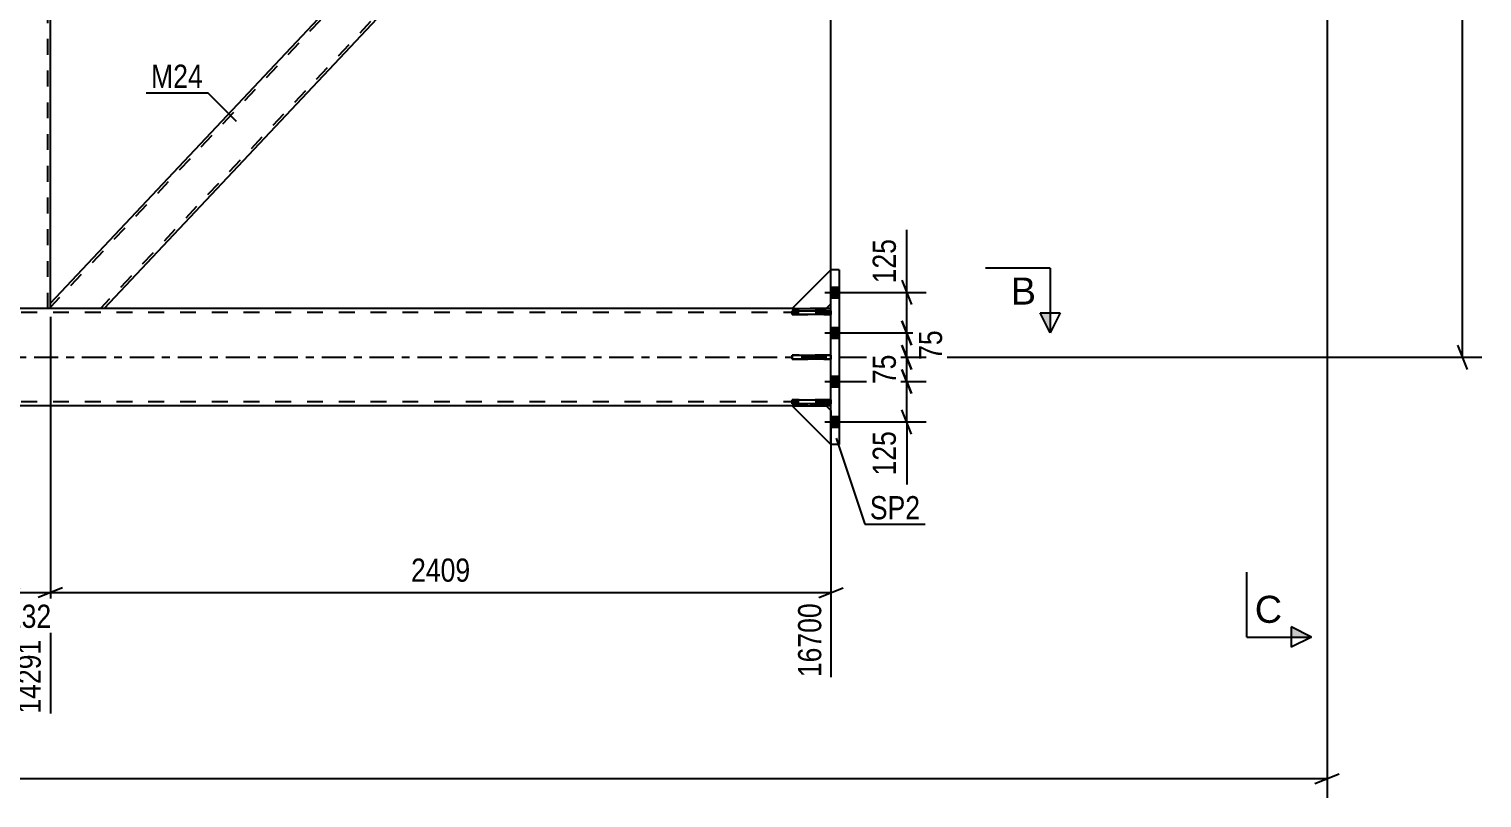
# Model space of a CAD drawing. Header units: millimetres. Extents: x -107 to 1082, y -577 to 264.
# Drawn here: x 503.2 to 682.6, y -182 to -87.1 of the extents above; entities that cross this region are included whole.
import ezdxf

# ---------------------------------------------------------------- set-up
doc = ezdxf.new("R2010")
doc.units = ezdxf.units.MM
doc.linetypes.add('DXK_LINE_DOT2', pattern=[3.9198, 1.9599, -1.9599])
doc.linetypes.add('DXK_LINE_DOT3', pattern=[5.9187, 2.979, -0.9799, 0.9799, -0.9799])
doc.styles.add('Arial', font='ARIAL.TTF', dxfattribs={"height": 0.2})
doc.styles.add('Arial Narrow', font='ARIALN.TTF', dxfattribs={"height": 0.2})

# ---------------------------------------------------------------- blocks, each defined once
blk = doc.blocks.new('Part-389677451-2649 - 2462')
at = {"color": 7, "linetype": 'DXK_LINE_DOT2'}
for p, q in [((505.84, -6), (500.56, -6)), ((500.56, -6.66), (500.56, -6)), ((500.88, -121.6), (500.88, -6)), ((505.52, -121.6), (505.52, -6)), ((505.84, -6.66), (505.84, -6)), ((500.56, -121.6), (500.56, -120.94)), ((505.84, -121.6), (500.56, -121.6)), ((505.84, -121.6), (505.84, -120.94))]:
    blk.add_line(p, q, dxfattribs=at)
at = {"color": 2, "linetype": 'Continuous'}
for p, q in [((500.56, -120.94), (500.56, -6.66)), ((505.84, -120.94), (505.84, -6.66))]:
    blk.add_line(p, q, dxfattribs=at)
blk = doc.blocks.new('Part-389677451-2573 - 2462')
at = {"color": 7, "linetype": 'DXK_LINE_DOT2'}
for p, q in [((614.37, -6), (505.84, -121.41)), ((620.56, -6.19), (512.03, -121.6)), ((620.56, -6), (613.93, -6)), ((563.2, -59.95), (559.58, -63.8)), ((512.47, -121.6), (505.84, -121.6))]:
    blk.add_line(p, q, dxfattribs=at)
at = {"color": 2, "linetype": 'Continuous'}
for p, q in [((620.56, -6.66), (512.47, -121.6)), ((613.93, -6), (563.2, -59.95)), ((620.56, -6.66), (620.56, -6)), ((505.84, -120.94), (559.58, -63.8)), ((505.84, -121.52), (505.84, -120.94)), ((505.84, -121.6), (505.84, -121.52))]:
    blk.add_line(p, q, dxfattribs=at)
blk = doc.blocks.new('Part-389677451-2654 - 2462')
at = {"color": 2, "linetype": 'Continuous'}
for p, q in [((602.2, -138.4), (602.2, -116.8)), ((603.2, -116.8), (602.2, -116.8)), ((603.2, -116.8), (603.2, -138.4)), ((603.2, -138.4), (602.2, -138.4))]:
    blk.add_line(p, q, dxfattribs=at)
blk = doc.blocks.new('Part-389677451-2684 - 2462')
at = {"color": 2, "linetype": 'Continuous'}
for p, q in [((597.4, -127.36), (602.2, -127.36)), ((597.4, -127.84), (597.4, -127.36)), ((602.2, -127.84), (597.4, -127.84)), ((602.2, -127.36), (602.2, -127.84))]:
    blk.add_line(p, q, dxfattribs=at)
at = {"color": 7, "linetype": 'DXK_LINE_DOT2'}
blk.add_line((601.6, -127.84), (601.6, -127.36), dxfattribs=at)
blk = doc.blocks.new('Part-389677451-2694 - 2462')
at = {"color": 2, "linetype": 'Continuous'}
for p, q in [((597.4, -121.6), (389.7, -121.6)), ((602.2, -121.6), (601.6, -121.6)), ((597.4, -133.6), (12.56, -133.6)), ((602.2, -133.6), (601.6, -133.6))]:
    blk.add_line(p, q, dxfattribs=at)
at = {"color": 7, "linetype": 'DXK_LINE_DOT2'}
for p, q in [((601.6, -121.6), (597.4, -121.6)), ((602.2, -133.6), (602.2, -121.6)), ((602.2, -122.08), (12.56, -122.08)), ((602.2, -133.12), (12.56, -133.12)), ((601.6, -133.6), (597.4, -133.6))]:
    blk.add_line(p, q, dxfattribs=at)
at = {"color": 7, "linetype": 'DXK_LINE_DOT3'}
blk.add_line((12.56, -127.6), (602.2, -127.6), dxfattribs=at)
blk = doc.blocks.new('Part-389677451-2725 - 2462')
at = {"color": 2, "linetype": 'Continuous'}
for p, q in [((602.2, -116.8), (597.4, -121.6)), ((597.4, -121.6), (601.6, -121.6)), ((601.6, -121.6), (602.2, -121))]:
    blk.add_line(p, q, dxfattribs=at)
at = {"color": 7, "linetype": 'DXK_LINE_DOT2'}
blk.add_line((602.2, -121), (602.2, -116.8), dxfattribs=at)
blk = doc.blocks.new('Part-389677451-2728 - 2462')
at = {"color": 7, "linetype": 'DXK_LINE_DOT2'}
for p, q in [((602.2, -116.8), (597.4, -121.6)), ((602.2, -121), (602.2, -116.8)), ((597.4, -121.6), (601.6, -121.6)), ((601.6, -121.6), (602.2, -121))]:
    blk.add_line(p, q, dxfattribs=at)
blk = doc.blocks.new('Part-389677451-2731 - 2462')
at = {"color": 2, "linetype": 'Continuous'}
for p, q in [((602.2, -138.4), (597.4, -133.6)), ((597.4, -133.6), (601.6, -133.6)), ((601.6, -133.6), (602.2, -134.2))]:
    blk.add_line(p, q, dxfattribs=at)
at = {"color": 7, "linetype": 'DXK_LINE_DOT2'}
blk.add_line((602.2, -134.2), (602.2, -138.4), dxfattribs=at)
blk = doc.blocks.new('Part-389677451-2736 - 2462')
at = {"color": 7, "linetype": 'DXK_LINE_DOT2'}
for p, q in [((597.4, -133.6), (601.6, -133.6)), ((602.2, -138.4), (597.4, -133.6)), ((601.6, -133.6), (602.2, -134.2)), ((602.2, -134.2), (602.2, -138.4))]:
    blk.add_line(p, q, dxfattribs=at)
blk = doc.blocks.new('Part-389677451-2737 - 2462')
at = {"color": 7, "linetype": 'DXK_LINE_DOT2'}
for p, q in [((602.2, -121.86), (597.4, -121.86)), ((597.4, -121.86), (597.4, -122.34)), ((601.6, -122.34), (601.6, -121.86)), ((602.2, -122.34), (602.2, -121.86)), ((597.4, -122.34), (602.2, -122.34))]:
    blk.add_line(p, q, dxfattribs=at)
blk = doc.blocks.new('Part-389677451-2738 - 2462')
at = {"color": 7, "linetype": 'DXK_LINE_DOT2'}
for p, q in [((602.2, -132.86), (597.4, -132.86)), ((597.4, -132.86), (597.4, -133.34)), ((597.4, -133.34), (602.2, -133.34)), ((601.6, -133.34), (601.6, -132.86)), ((602.2, -133.34), (602.2, -132.86))]:
    blk.add_line(p, q, dxfattribs=at)
blk = doc.blocks.new('Part-389677451-2739 - 2462')
at = {"color": 7, "linetype": 'DXK_LINE_DOT2'}
for p, q in [((602.2, -127.36), (597.4, -127.36)), ((597.4, -127.36), (597.4, -127.84)), ((597.4, -127.84), (602.2, -127.84)), ((601.6, -127.84), (601.6, -127.36)), ((602.2, -127.84), (602.2, -127.36))]:
    blk.add_line(p, q, dxfattribs=at)
blk = doc.blocks.new('Part-389677451-2740 - 2462')
at = {"color": 2, "linetype": 'Continuous'}
for p, q in [((597.4, -121.86), (602.2, -121.86)), ((597.4, -122.34), (597.4, -121.86)), ((602.2, -121.86), (602.2, -122.34)), ((602.2, -122.34), (597.4, -122.34))]:
    blk.add_line(p, q, dxfattribs=at)
at = {"color": 7, "linetype": 'DXK_LINE_DOT2'}
blk.add_line((601.6, -122.34), (601.6, -121.86), dxfattribs=at)
blk = doc.blocks.new('Part-389677451-2741 - 2462')
at = {"color": 2, "linetype": 'Continuous'}
for p, q in [((597.4, -132.86), (602.2, -132.86)), ((597.4, -133.34), (597.4, -132.86)), ((602.2, -133.34), (597.4, -133.34)), ((602.2, -132.86), (602.2, -133.34))]:
    blk.add_line(p, q, dxfattribs=at)
at = {"color": 7, "linetype": 'DXK_LINE_DOT2'}
blk.add_line((601.6, -133.34), (601.6, -132.86), dxfattribs=at)
blk = doc.blocks.new('Bolt-389677451-2780 - 2462')
at = {"linetype": 'Continuous'}
for points in [[(602.2, -118.94), (602.2, -120.26), (603.2, -120.26), (603.2, -118.94)], [(602.2, -118.94), (602.2, -120.26), (603.2, -120.26), (603.2, -118.94)], [(602.2, -118.94), (602.2, -120.26), (603.2, -120.26), (603.2, -118.94)], [(602.2, -123.94), (602.2, -125.26), (603.2, -125.26), (603.2, -123.94)], [(602.2, -123.94), (602.2, -125.26), (603.2, -125.26), (603.2, -123.94)], [(602.2, -129.94), (602.2, -131.26), (603.2, -131.26), (603.2, -129.94)], [(602.2, -129.94), (602.2, -131.26), (603.2, -131.26), (603.2, -129.94)], [(602.2, -134.94), (602.2, -136.26), (603.2, -136.26), (603.2, -134.94)], [(602.2, -134.94), (602.2, -136.26), (603.2, -136.26), (603.2, -134.94)], [(602.2, -134.94), (602.2, -136.26), (603.2, -136.26), (603.2, -134.94)]]:
    blk.add_hatch(color=1, dxfattribs=at).paths.add_polyline_path(points)
at = {"color": 1, "linetype": 'Continuous'}
for p, q in [((601.44, -119.6), (606.2, -119.6)), ((601.44, -119.6), (606.2, -119.6)), ((601.44, -119.6), (606.2, -119.6)), ((602.2, -118.94), (603.2, -118.94)), ((602.2, -118.94), (603.2, -118.94)), ((602.2, -118.94), (603.2, -118.94)), ((602.2, -120.26), (603.2, -120.26)), ((602.2, -120.26), (603.2, -120.26)), ((602.2, -120.26), (603.2, -120.26)), ((601.44, -124.6), (606.2, -124.6)), ((601.44, -124.6), (606.2, -124.6)), ((602.2, -123.94), (603.2, -123.94)), ((602.2, -123.94), (603.2, -123.94)), ((602.2, -125.26), (603.2, -125.26)), ((602.2, -125.26), (603.2, -125.26)), ((601.44, -130.6), (606.2, -130.6)), ((601.44, -130.6), (606.2, -130.6)), ((602.2, -129.94), (603.2, -129.94)), ((602.2, -129.94), (603.2, -129.94)), ((602.2, -131.26), (603.2, -131.26)), ((602.2, -131.26), (603.2, -131.26)), ((601.44, -135.6), (606.2, -135.6)), ((601.44, -135.6), (606.2, -135.6)), ((601.44, -135.6), (606.2, -135.6)), ((602.2, -134.94), (603.2, -134.94)), ((602.2, -134.94), (603.2, -134.94)), ((602.2, -134.94), (603.2, -134.94)), ((602.2, -136.26), (603.2, -136.26)), ((602.2, -136.26), (603.2, -136.26)), ((602.2, -136.26), (603.2, -136.26))]:
    blk.add_line(p, q, dxfattribs=at)
blk = doc.blocks.new('StraightDimension-389677451-36747 - 2462')
at = {"color": 7, "linetype": 'Continuous'}
for p, q in [((610.96, -129.1), (612.16, -132.1)), ((605.81, -130.6), (613.96, -130.6)), ((611.56, -135.6), (611.56, -130.6)), ((612.16, -137.1), (610.96, -134.1)), ((605.81, -135.6), (613.96, -135.6))]:
    blk.add_line(p, q, dxfattribs=at)
at = {"color": 0}
blk.add_wipeout([(610.81, -136.13), (606.61, -136.13), (606.61, -142.81), (610.81, -142.81)], dxfattribs=at)
at = {"color": 7, "linetype": 'Continuous'}
blk.add_line((611.56, -135.6), (611.56, -143.33), dxfattribs=at)
blk.add_line((611.56, -135.6), (611.56, -143.33), dxfattribs=at)
at = {"color": 3, "style": 'Arial Narrow'}
blk.add_text('125', height=2.863, rotation=90.0002, dxfattribs=at).set_placement((610.21, -142.21))
blk = doc.blocks.new('StraightDimension-389677451-23847 - 2462')
at = {"color": 7, "linetype": 'Continuous'}
for p, q in [((663.45, -7), (663.45, -182.04)), ((661.95, -180.24), (664.95, -179.04)), ((-25, -179.64), (663.45, -179.64))]:
    blk.add_line(p, q, dxfattribs=at)
blk = doc.blocks.new('StraightDimension-389677451-3697 - 2462')
at = {"color": 7, "linetype": 'Continuous'}
for p, q in [((662.45, -7), (662.45, -61.09)), ((602.2, -120.6), (602.2, -55.84)), ((603.7, -58.09), (600.7, -59.29)), ((602.2, -58.69), (662.45, -58.69)), ((660.95, -59.29), (663.95, -58.09))]:
    blk.add_line(p, q, dxfattribs=at)
at = {"color": 0}
blk.add_wipeout([(636.58, -57.94), (636.58, -53.74), (628.07, -53.74), (628.07, -57.94)], dxfattribs=at)
at = {"color": 3, "style": 'Arial Narrow'}
blk.add_text('1800', height=2.863, dxfattribs=at).set_placement((628.67, -57.34))
blk = doc.blocks.new('StraightDimension-389677451-3706 - 2462')
at = {"color": 7, "linetype": 'Continuous'}
for p, q in [((680.76, -1.5), (679.56, 1.5)), ((663.45, 0), (682.56, 0)), ((680.16, -127.6), (680.16, 0)), ((679.56, -126.1), (680.76, -129.1)), ((603.2, -127.6), (682.56, -127.6))]:
    blk.add_line(p, q, dxfattribs=at)
at = {"color": 0}
blk.add_wipeout([(679.41, -59.54), (675.21, -59.54), (675.21, -68.06), (679.41, -68.06)], dxfattribs=at)
at = {"color": 3, "style": 'Arial Narrow'}
blk.add_text('3190', height=2.863, rotation=90.0002, dxfattribs=at).set_placement((678.81, -67.46))
blk = doc.blocks.new('StraightDimension-389677451-7115 - 2462')
at = {"color": 7, "linetype": 'Continuous'}
for p, q in [((505.84, -122.6), (505.84, -171.62)), ((602.2, -134.6), (602.2, -167.12)), ((507.34, -156.08), (504.34, -157.28)), ((505.84, -156.68), (602.2, -156.68)), ((600.7, -157.28), (603.7, -156.08))]:
    blk.add_line(p, q, dxfattribs=at)
at = {"color": 0}
blk.add_wipeout([(558.28, -155.93), (558.28, -151.73), (549.76, -151.73), (549.76, -155.93)], dxfattribs=at)
at = {"color": 0, "linetype": 'Continuous'}
blk.add_wipeout([(601.6, -157.38), (597.4, -157.38), (597.4, -167.72), (601.6, -167.72)], dxfattribs=at)
at = {"color": 3, "style": 'Arial Narrow'}
blk.add_text('2409', height=2.863, dxfattribs=at).set_placement((550.36, -155.33))
at = {"color": 3, "linetype": 'Continuous', "style": 'Arial Narrow'}
blk.add_text('16700', height=2.863, rotation=90.0002, dxfattribs=at).set_placement((601, -167.12))
blk = doc.blocks.new('StraightDimension-389677451-7116 - 2462')
at = {"color": 7, "linetype": 'Continuous'}
for p, q in [((500.56, -122.6), (500.56, -171.62)), ((505.84, -122.6), (505.84, -171.62)), ((499.06, -157.28), (502.06, -156.08)), ((500.56, -156.68), (505.84, -156.68)), ((507.34, -156.08), (504.34, -157.28))]:
    blk.add_line(p, q, dxfattribs=at)
at = {"color": 0}
blk.add_wipeout([(506.54, -161.63), (506.54, -157.43), (499.86, -157.43), (499.86, -161.63)], dxfattribs=at)
at = {"color": 0, "linetype": 'Continuous'}
blk.add_wipeout([(505.24, -161.88), (501.04, -161.88), (501.04, -172.22), (505.24, -172.22)], dxfattribs=at)
at = {"color": 3, "style": 'Arial Narrow'}
blk.add_text('132', height=2.863, dxfattribs=at).set_placement((500.46, -161.03))
at = {"color": 3, "linetype": 'Continuous', "style": 'Arial Narrow'}
blk.add_text('14291', height=2.863, rotation=90.0002, dxfattribs=at).set_placement((504.64, -171.62))
blk = doc.blocks.new('StraightDimension-389677451-36744 - 2462')
at = {"color": 7, "linetype": 'Continuous'}
for p, q in [((610.96, -118.1), (612.16, -121.1)), ((605.51, -119.6), (613.96, -119.6)), ((611.56, -124.6), (611.56, -119.6)), ((612.16, -126.1), (610.96, -123.1)), ((605.51, -124.6), (613.96, -124.6))]:
    blk.add_line(p, q, dxfattribs=at)
at = {"color": 0}
blk.add_wipeout([(610.81, -112.39), (606.61, -112.39), (606.61, -119.08), (610.81, -119.08)], dxfattribs=at)
at = {"color": 7, "linetype": 'Continuous'}
blk.add_line((611.56, -119.6), (611.56, -111.87), dxfattribs=at)
blk.add_line((611.56, -119.6), (611.56, -111.87), dxfattribs=at)
at = {"color": 3, "style": 'Arial Narrow'}
blk.add_text('125', height=2.863, rotation=90.0002, dxfattribs=at).set_placement((610.21, -118.48))
blk = doc.blocks.new('StraightDimension-389677451-36745 - 2462')
at = {"color": 7, "linetype": 'Continuous'}
for p, q in [((610.96, -123.1), (612.16, -126.1)), ((605.51, -124.6), (614.41, -124.6)), ((611.56, -127.6), (611.56, -124.6)), ((612.16, -129.1), (610.96, -126.1)), ((603.2, -127.6), (614.41, -127.6))]:
    blk.add_line(p, q, dxfattribs=at)
at = {"color": 0}
blk.add_wipeout([(616.51, -123.67), (612.31, -123.67), (612.31, -128.53), (616.51, -128.53)], dxfattribs=at)
at = {"color": 3, "style": 'Arial Narrow'}
blk.add_text('75', height=2.863, rotation=90.0002, dxfattribs=at).set_placement((615.91, -127.93))
blk = doc.blocks.new('StraightDimension-389677451-36746 - 2462')
at = {"color": 7, "linetype": 'Continuous'}
for p, q in [((610.96, -126.1), (612.16, -129.1)), ((603.2, -127.6), (613.96, -127.6)), ((612.16, -132.1), (610.96, -129.1)), ((611.56, -130.6), (611.56, -127.6)), ((605.81, -130.6), (613.96, -130.6))]:
    blk.add_line(p, q, dxfattribs=at)
at = {"color": 0}
blk.add_wipeout([(610.81, -126.67), (606.61, -126.67), (606.61, -131.53), (610.81, -131.53)], dxfattribs=at)
at = {"color": 3, "style": 'Arial Narrow'}
blk.add_text('75', height=2.863, rotation=90.0002, dxfattribs=at).set_placement((610.21, -130.93))
blk = doc.blocks.new('Mark-389677451-2569 - 2462')
at = {"color": 0}
blk.add_wipeout([(524.66, -94.33), (524.66, -91.33), (518.26, -91.33), (518.26, -94.33)], dxfattribs=at)
blk.add_wipeout([(524.66, -94.33), (524.66, -91.33), (518.26, -91.33), (518.26, -94.33)], dxfattribs=at)
at = {"color": 30, "linetype": 'Continuous'}
for p in [(517.66, -94.93), (528.8, -98.47)]:
    blk.add_line(p, (525.26, -94.93), dxfattribs=at)
at = {"color": 3, "style": 'Arial Narrow'}
blk.add_text('M24', height=2.863, dxfattribs=at).set_placement((518.26, -94.33))
blk = doc.blocks.new('Mark-389677451-2650 - 2462')
at = {"color": 0}
blk.add_wipeout([(613.21, -147.62), (613.21, -144.62), (607, -144.62), (607, -147.62)], dxfattribs=at)
blk.add_wipeout([(613.21, -147.62), (613.21, -144.62), (607, -144.62), (607, -147.62)], dxfattribs=at)
at = {"color": 30, "linetype": 'Continuous'}
for p, q in [((602.83, -137.62), (606.4, -148.22)), ((606.4, -148.22), (613.81, -148.22))]:
    blk.add_line(p, q, dxfattribs=at)
at = {"color": 3, "style": 'Arial Narrow'}
blk.add_text('SP2', height=2.863, dxfattribs=at).set_placement((607, -147.62))
blk = doc.blocks.new('SectionMark-389677451-3778 - 2462')
at = {"linetype": 'Continuous'}
for points in [[(659.02, 22.45), (659.02, 23.7), (661.52, 23.7)], [(659.02, -162.16), (659.02, -160.91), (661.52, -162.16)]]:
    blk.add_hatch(color=6, dxfattribs=at).paths.add_polyline_path(points)
at = {"color": 6, "linetype": 'Continuous'}
for p, q in [((653.52, 23.7), (653.52, 15.7)), ((653.52, 23.7), (661.52, 23.7)), ((659.02, 22.45), (659.02, 24.95)), ((659.02, 24.95), (661.52, 23.7)), ((661.52, 23.7), (659.02, 22.45)), ((653.52, -162.16), (653.52, -154.16)), ((661.52, -162.16), (659.02, -160.91)), ((659.02, -160.91), (659.02, -163.41)), ((653.52, -162.16), (661.52, -162.16)), ((661.52, -162.16), (659.02, -163.41))]:
    blk.add_line(p, q, dxfattribs=at)
at = {"color": 0, "linetype": 'Continuous'}
for points in [[(657.89, 18.45), (657.89, 21.95), (654.52, 21.95), (654.52, 18.45)], [(657.89, -160.41), (657.89, -156.91), (654.52, -156.91), (654.52, -160.41)]]:
    blk.add_wipeout(points, dxfattribs=at)
at = {"color": 3, "linetype": 'Continuous', "style": 'Arial'}
for p in [(654.52, 18.45), (654.52, -160.41)]:
    blk.add_text('C', height=3.34, dxfattribs=at).set_placement(p)
blk = doc.blocks.new('SectionMark-389677451-3784 - 2462')
at = {"linetype": 'Continuous'}
blk.add_hatch(color=6, dxfattribs=at).paths.add_polyline_path([(628.01, -122.1), (629.26, -122.1), (629.26, -124.6)])
at = {"color": 6, "linetype": 'Continuous'}
for p, q in [((629.26, -116.6), (621.26, -116.6)), ((629.26, -116.6), (629.26, -124.6)), ((628.01, -122.1), (630.51, -122.1)), ((629.26, -124.6), (628.01, -122.1)), ((630.51, -122.1), (629.26, -124.6))]:
    blk.add_line(p, q, dxfattribs=at)
at = {"color": 0, "linetype": 'Continuous'}
blk.add_wipeout([(627.51, -121.1), (627.51, -117.6), (624.4, -117.6), (624.4, -121.1)], dxfattribs=at)
at = {"color": 3, "linetype": 'Continuous', "style": 'Arial'}
blk.add_text('B', height=3.34, dxfattribs=at).set_placement((624.4, -121.1))

msp = doc.modelspace()

# ---------------------------------------------------------------- block references
for name in ['Part-389677451-2649 - 2462', 'Part-389677451-2573 - 2462', 'Part-389677451-2725 - 2462', 'Part-389677451-2728 - 2462', 'Part-389677451-2654 - 2462', 'Bolt-389677451-2780 - 2462', 'Part-389677451-2694 - 2462', 'Part-389677451-2737 - 2462', 'Part-389677451-2740 - 2462', 'Part-389677451-2684 - 2462', 'Part-389677451-2739 - 2462', 'Part-389677451-2738 - 2462', 'Part-389677451-2741 - 2462', 'Part-389677451-2731 - 2462', 'Part-389677451-2736 - 2462']:
    msp.add_blockref(name, (0, 0))

# ---------------------------------------------------------------- next in the draw order: block references
msp.add_blockref('StraightDimension-389677451-36747 - 2462', (0, 0))

# ---------------------------------------------------------------- next in the draw order: block references
msp.add_blockref('StraightDimension-389677451-23847 - 2462', (0, 0))

# ---------------------------------------------------------------- next in the draw order: block references
for name in ['StraightDimension-389677451-3697 - 2462', 'Mark-389677451-2569 - 2462']:
    msp.add_blockref(name, (0, 0))

# ---------------------------------------------------------------- next in the draw order: block references
msp.add_blockref('StraightDimension-389677451-3706 - 2462', (0, 0))

# ---------------------------------------------------------------- next in the draw order: block references
for name in ['SectionMark-389677451-3778 - 2462', 'StraightDimension-389677451-36744 - 2462', 'StraightDimension-389677451-7115 - 2462']:
    msp.add_blockref(name, (0, 0))

# ---------------------------------------------------------------- next in the draw order: block references
for name in ['StraightDimension-389677451-7116 - 2462', 'StraightDimension-389677451-36745 - 2462', 'Mark-389677451-2650 - 2462']:
    msp.add_blockref(name, (0, 0))

# ---------------------------------------------------------------- next in the draw order: block references
for name in ['SectionMark-389677451-3784 - 2462', 'StraightDimension-389677451-36746 - 2462']:
    msp.add_blockref(name, (0, 0))

doc.saveas('drawing.dxf')
